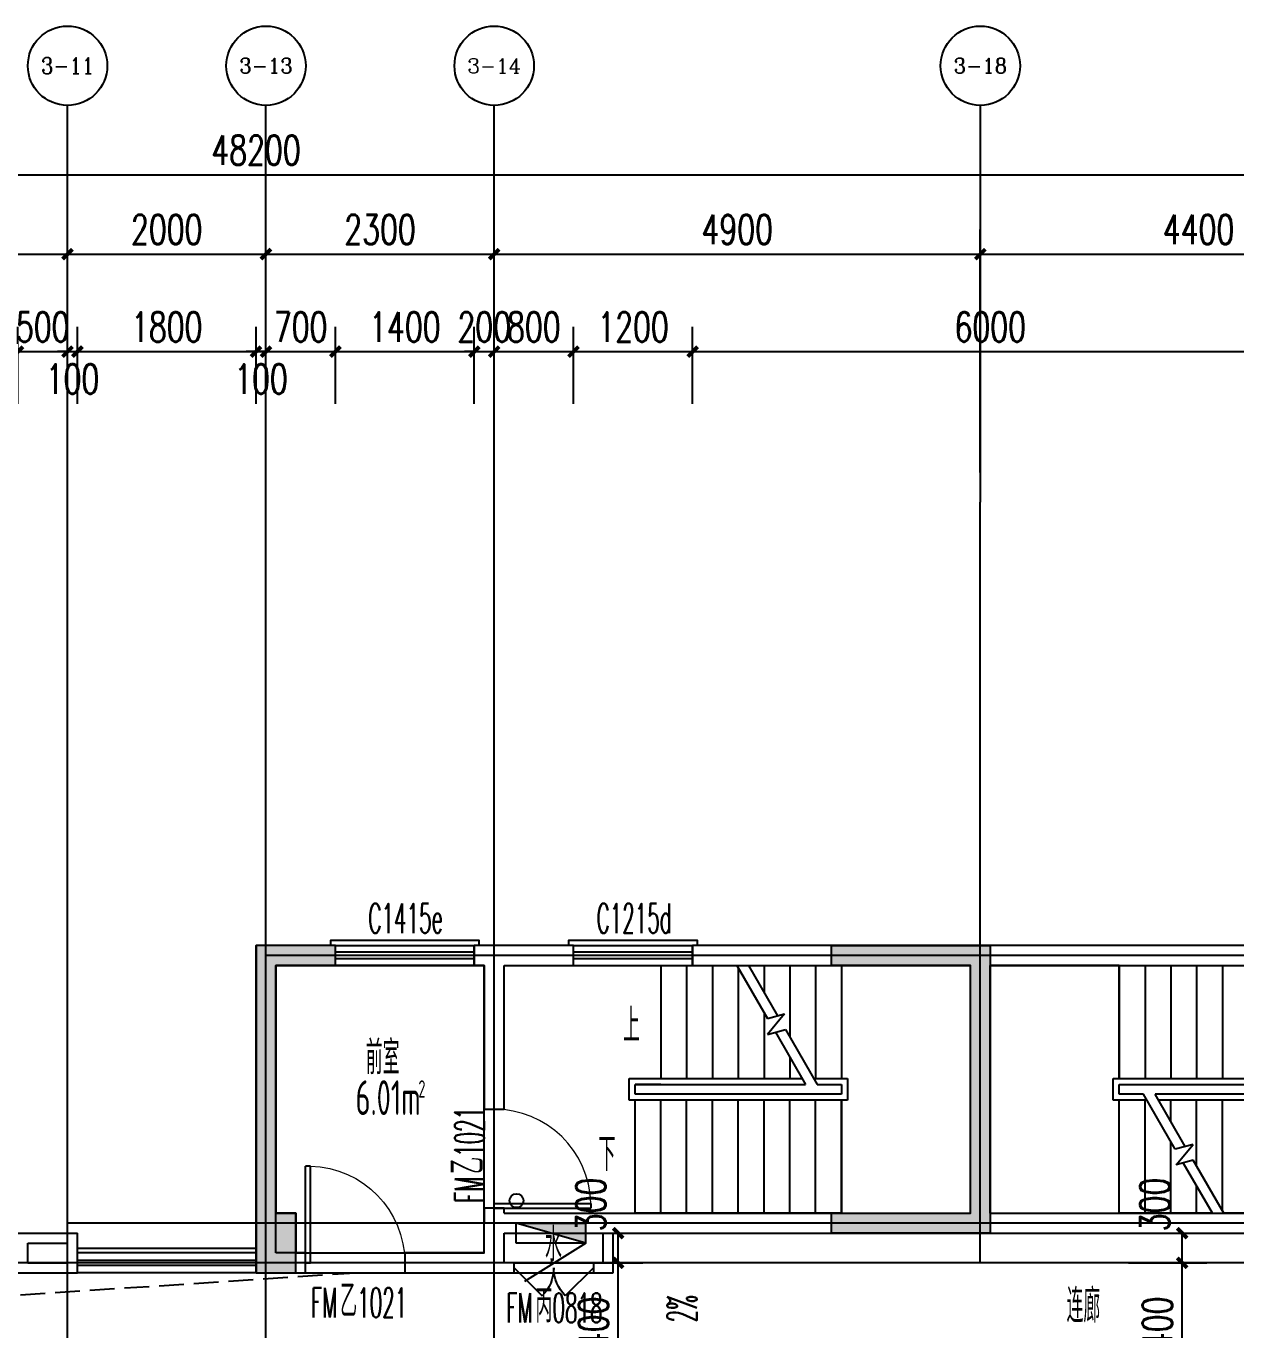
# Model space of a CAD drawing. Extents: x -59851 to 653804, y -249523 to 437614.
# Drawn here: x -22432 to -10238, y 22530 to 35677 of the extents above; entities that cross this region are included whole.
import ezdxf
from ezdxf.enums import TextEntityAlignment as Align

# ---------------------------------------------------------------- set-up
doc = ezdxf.new("R2010")
doc.units = 0
doc.header["$LTSCALE"] = 1000
doc.header["$MEASUREMENT"] = 0
doc.linetypes.add('DASH', pattern=[0.35, 0.25, -0.1])
for name, color, linetype in [('-消防立管', 1, 'Continuous'), ('A-疏散距离', 105, 'DASH'), ('A-第三道尺寸线', 105, 'Continuous'), ('A-线脚看线', 9, 'Continuous'), ('AE-FLOR', 151, 'Continuous'), ('AXIS', 3, 'Continuous'), ('AXIS_TEXT', 7, 'Continuous'), ('DIM_SYMB', 3, 'Continuous'), ('DOOR_FIRE', 4, 'Continuous'), ('DOOR_FIRE_TEXT', 7, 'Continuous'), ('DOTE', 16, 'Continuous'), ('PUB_HATCH', 8, 'Continuous'), ('PUB_TEXT', 7, 'Continuous'), ('STAIR', 5, 'Continuous'), ('WALL', 2, 'Continuous'), ('WINDOW', 4, 'Continuous'), ('WINDOW_TEXT', 7, 'Continuous'), ('剪力墙', 6, 'Continuous'), ('栏杆', 142, 'Continuous')]:
    doc.layers.add(name, color=color, linetype=linetype)
doc.layers.add('A-area(算全面积)', color=21, linetype='Continuous', plot=False)
doc.styles.add('_TCH_AXIS', font='COMPLEX', dxfattribs={"bigfont": 'GBCBIG'})
doc.styles.add('_TCH_DIM', font='SIMPLEX.shx', dxfattribs={"width": 0.7, "bigfont": 'GBCBIG.shx'})
doc.styles.add('_TCH_DIM_T3', font='SIMPLEX.shx', dxfattribs={"width": 0.705882, "bigfont": 'GBCBIG.shx'})
doc.styles.add('_TCH_WINDOW', font='SIMPLEX.shx', dxfattribs={"width": 0.7, "height": 3.5, "bigfont": 'GBCBIG.shx'})
doc.styles.add('COMPLEX', font='COMPLEX')
doc.styles.get("Standard").update_dxf_attribs({"font": 'gbenor.shx', "width": 0.7, "bigfont": 'gbcbig.shx'})
doc.dimstyles.new('_TCH_ARCH&&100', dxfattribs={"dimtxt": 297.5, "dimasz": 100, "dimexe": 250, "dimexo": 300, "dimgap": 100, "dimtad": 1, "dimdec": 0, "dimzin": 0, "dimdsep": 46, "dimtxsty": '_TCH_DIM_T3', "dimblk": 'ARCHTICK', "dimcen": 0.09, "dimclrt": 7, "dimazin": 2, "dimtfac": 1, "dimtdec": 0, "dimtix": 1, "dimtmove": 2, "dimatfit": 3, "dimfxl": 0, "dimtolj": 1, "dimtzin": 0, "dimarcsym": 0})

# ---------------------------------------------------------------- blocks, each defined once
blk = doc.blocks.new('jgjlq030328')
at = {"layer": 'PUB_HATCH'}
for points in [[(-266435, 22212), (-266035, 22212), (-266035, 22812), (-266235, 22812), (-266235, 25312), (-265635, 25312), (-265635, 25512), (-266435, 25512), (-266435, 22612)], [(-260635, 25512), (-259035, 25512), (-259035, 22612), (-260635, 22612), (-260635, 22812), (-259235, 22812), (-259235, 25312), (-260635, 25312)]]:
    blk.add_hatch(color=256, dxfattribs=at).paths.add_polyline_path(points)
at = {"layer": '剪力墙'}
for points in [[(-266435, 22212), (-266035, 22212), (-266035, 22812), (-266235, 22812), (-266235, 25312), (-265635, 25312), (-265635, 25512), (-266435, 25512), (-266435, 22612)], [(-260635, 25512), (-259035, 25512), (-259035, 22612), (-260635, 22612), (-260635, 22812), (-259235, 22812), (-259235, 25312), (-260635, 25312)]]:
    blk.add_lwpolyline(points, close=True, dxfattribs=at)
for points in [[(-259035, 25312), (-259035, 25312)], [(-259035, 22812), (-259035, 22812)]]:
    blk.add_lwpolyline(points, dxfattribs=at)
blk = doc.blocks.new('zhouxianssceng0329')
at = {"layer": 'DOTE'}
for p, q in [((-22014, 143398), (-22014, 156469)), ((-20014, 143398), (-20014, 156469)), ((-17714, 143398), (-17714, 156469)), ((-12814, 148798), (-12814, 156469)), ((5501, 151898), (-20014, 151898)), ((5501, 149198), (-22014, 149198)), ((5501, 148798), (-44989, 148798))]:
    blk.add_line(p, q, dxfattribs=at)
blk = doc.blocks.new('ssxianjiao0329')
at = {"layer": 'A-线脚看线'}
for points in [[(-17864, 151998), (-17864, 152048), (-19364, 152048), (-19364, 151998)], [(-15664, 151998), (-15664, 152048), (-16964, 152048), (-16964, 151998)], [(-21914, 148948), (-20114, 148948)]]:
    blk.add_lwpolyline(points, dxfattribs=at)
blk = doc.blocks.new('$TCHSYS$WIN2D')
for p, q in [((-0.5, 0.5), (0.5, 0.5)), ((-0.5, 0.5), (-0.5, -0.5)), ((0.5, 0.5), (0.5, -0.5)), ((0.5, 0.1667), (-0.5, 0.1667)), ((0.5, -0.1667), (-0.5, -0.1667)), ((-0.5, -0.5), (0.5, -0.5))]:
    blk.add_line(p, q)
blk = doc.blocks.new('$DorLib2D$00000001')
for p, q in [((0.45, 0.975), (0.5, 0.975)), ((0.45, 0), (0.45, 0.975)), ((0.5, 0), (0.5, 0.975)), ((0.5, 0), (0.45, 0))]:
    blk.add_line(p, q)
at = {"lineweight": 13}
blk.add_arc((0.475, 0), 0.975, 91.4693, 180, dxfattribs=at)
blk = doc.blocks.new('$DorLib2D$00000116')
at = {"color": 0}
for p, q in [((-0.5, 0), (-0.146, 0.354)), ((0.5, 0), (0.146, 0.354))]:
    blk.add_line(p, q, dxfattribs=at)
for centre, start, end in [((-0.5, 0), 0, 45), ((0.5, 0), 135, 180)]:
    blk.add_arc(centre, 0.5, start, end, dxfattribs=at)
blk = doc.blocks.new('hhhhxintongqutong0329')
at = {"layer": 'A-area(算全面积)'}
blk.add_lwpolyline([(-19914, 25083), (-19914, 22583), (-19714, 22583), (-19714, 22183), (-17814, 22183), (-17814, 25083)], close=True, dxfattribs=at)
at = {"layer": 'AE-FLOR'}
for points in [[(-20114, 22183), (-21914, 22183)], [(-20114, 21983), (-21914, 21983)]]:
    blk.add_lwpolyline(points, dxfattribs=at)
at = {"layer": 'DIM_SYMB'}
for points in [[(-16424, 23183, 0, 0, 0), (-13564, 23183, 0, 0, 0), (-13564, 24483, 0, 0, 0), (-14434, 24483, 80, 0, 0), (-14734, 24483, 0, 0, 0)], [(-16164, 24483, 0, 0, 0), (-15294, 24483, 80, 0, 0), (-14994, 24483, 0, 0, 0)], [(-9204, 24483, 0, 0, 0), (-12064, 24483, 0, 0, 0), (-12064, 23183, 0, 0, 0), (-11194, 23183, 80, 0, 0), (-10894, 23183, 0, 0, 0)], [(-9464, 23183, 0, 0, 0), (-10334, 23183, 80, 0, 0), (-10634, 23183, 0, 0, 0)]]:
    blk.add_lwpolyline(points, format="xyseb", dxfattribs=at)
at = {"layer": 'DOOR_FIRE'}
for p, q in [((-19614, 21983), (-18614, 21983)), ((-17514, 22083, 200), (-16714, 22083, 200)), ((-17514, 21983, 200), (-16714, 21983, 200))]:
    blk.add_line(p, q, dxfattribs=at)
at = {"layer": 'STAIR'}
for p, q in [((-16034, 25083), (-15268, 25083)), ((-16034, 25083), (-16034, 23943)), ((-15774, 25083), (-15774, 23943)), ((-15514, 25083), (-15514, 23943)), ((-15268, 25083), (-14959, 24547)), ((-15254, 25058), (-15254, 23943)), ((-15152, 25083), (-14214, 25083)), ((-15152, 25083), (-14859, 24574)), ((-14994, 25083), (-14994, 24808)), ((-14734, 25083), (-14734, 24357)), ((-14474, 25083), (-14474, 23943)), ((-14214, 25083), (-14214, 23943)), ((-12914, 25083), (-14214, 25083)), ((-14214, 25083), (-14214, 23943)), ((-12914, 22583), (-12914, 25083)), ((-11414, 25083), (-12714, 25083)), ((-12714, 25083), (-12714, 22583)), ((-11414, 25083), (-9334, 25083)), ((-11414, 25083), (-11414, 23943)), ((-11414, 23943), (-11414, 25083)), ((-11154, 25083), (-11154, 23943)), ((-10894, 25083), (-10894, 23943)), ((-10634, 25083), (-10634, 23943)), ((-10374, 25083), (-10374, 23943)), ((-14994, 24608), (-14994, 23943)), ((-14959, 24547), (-14786, 24593)), ((-14786, 24593), (-14959, 24387)), ((-14959, 24387), (-14779, 24435)), ((-14879, 24409), (-14575, 23883)), ((-14779, 24435), (-14460, 23883)), ((-14734, 24157), (-14734, 23943)), ((-16354, 23723), (-16354, 23943)), ((-16354, 23943), (-14610, 23943)), ((-14494, 23943), (-14154, 23943)), ((-14154, 23943), (-14154, 23723)), ((-11474, 23723), (-11474, 23943)), ((-11474, 23943), (-9274, 23943)), ((-16294, 23783), (-16294, 23883)), ((-16294, 23883), (-14575, 23883)), ((-16034, 23883), (-16294, 23883)), ((-16034, 23883), (-14575, 23883)), ((-14460, 23883), (-14214, 23883)), ((-14460, 23883), (-14214, 23883)), ((-14214, 23883), (-14214, 23783)), ((-14214, 23883), (-14214, 23783)), ((-11414, 23883), (-9334, 23883)), ((-11414, 23783), (-11414, 23883)), ((-11414, 23883), (-9334, 23883)), ((-11414, 23783), (-11414, 23883)), ((-14154, 23723), (-16354, 23723)), ((-14214, 23783), (-16294, 23783)), ((-14214, 23783), (-16294, 23783)), ((-16294, 22583), (-16294, 23723)), ((-16034, 22583), (-16034, 23723)), ((-15774, 22583), (-15774, 23723)), ((-15514, 22583), (-15514, 23723)), ((-15254, 22583), (-15254, 23723)), ((-14994, 22583), (-14994, 23723)), ((-14734, 22583), (-14734, 23723)), ((-14474, 22583), (-14474, 23723)), ((-14214, 22583), (-14214, 23723)), ((-14214, 23723), (-14214, 22583)), ((-11133, 23723), (-11474, 23723)), ((-11168, 23783), (-11414, 23783)), ((-11168, 23783), (-11414, 23783)), ((-11414, 22583), (-11414, 23723)), ((-11414, 22583), (-11414, 23723)), ((-10849, 23230), (-11168, 23783)), ((-11154, 22583), (-11154, 23723)), ((-9594, 23783), (-11052, 23783)), ((-10749, 23257), (-11052, 23783)), ((-9334, 23783), (-11052, 23783)), ((-9274, 23723), (-11018, 23723)), ((-10894, 23508), (-10894, 23723)), ((-10634, 23057), (-10634, 23723)), ((-10374, 22607), (-10374, 23723)), ((-10894, 22583), (-10894, 23308)), ((-10668, 23278), (-10849, 23230)), ((-10841, 23072), (-10668, 23278)), ((-10669, 23118), (-10841, 23072)), ((-10475, 22583), (-10769, 23091)), ((-10360, 22583), (-10669, 23118)), ((-10634, 22583), (-10634, 22857)), ((-14214, 22583), (-16294, 22583)), ((-14214, 22583), (-12914, 22583)), ((-12714, 22583), (-11414, 22583)), ((-10475, 22583), (-11414, 22583)), ((-9594, 22583), (-10360, 22583))]:
    blk.add_line(p, q, dxfattribs=at)
at = {"layer": 'WALL'}
for p, q in [((-19314, 25283), (-20114, 25283)), ((-20114, 21983), (-20114, 25283)), ((-19314, 25083), (-19314, 25283)), ((-17714, 25283), (-17914, 25283)), ((-17914, 25283), (-17914, 25083)), ((-16914, 25283), (-17714, 25283)), ((-16914, 25083), (-16914, 25283)), ((-12814, 25283), (-15714, 25283)), ((-15714, 25283), (-15714, 25083)), ((-9714, 25283), (-12814, 25283)), ((-19914, 25083), (-19314, 25083)), ((-19914, 22183), (-19914, 25083)), ((-17914, 25083), (-17814, 25083)), ((-17814, 25083), (-17814, 23633)), ((-17614, 25083), (-16914, 25083)), ((-17614, 23633), (-17614, 25083)), ((-15714, 25083), (-12914, 25083)), ((-12914, 22583), (-12914, 25083)), ((-12714, 22583), (-12714, 25083)), ((-12714, 25083), (-9714, 25083)), ((-17814, 23633), (-17614, 23633)), ((-17614, 22633), (-17814, 22633)), ((-17814, 22633), (-17814, 22483)), ((-17614, 22583), (-17614, 22633)), ((-17814, 22183), (-17814, 22483)), ((-17614, 22583), (-16614, 22583)), ((-16614, 22583), (-12914, 22583)), ((-12714, 22583), (-8014, 22583)), ((-22514, 22383), (-21914, 22383)), ((-21914, 21983), (-21914, 22383)), ((-17614, 22083), (-17614, 22383)), ((-17614, 22383), (-16614, 22383)), ((-16614, 22083), (-16614, 22383)), ((-16514, 21983), (-16514, 22383)), ((-16514, 22383), (-12814, 22383)), ((-12814, 22383), (-8014, 22383)), ((-22414, 22083), (-22414, 22283)), ((-22414, 22283), (-22014, 22283)), ((-22014, 22083), (-22014, 22283)), ((-19614, 22183), (-19914, 22183)), ((-19614, 21983), (-19614, 22183)), ((-17814, 22183), (-18614, 22183)), ((-18614, 22183), (-18614, 21983)), ((-22514, 21983), (-21914, 21983)), ((-22414, 22083), (-22014, 22083)), ((-20114, 21983), (-19614, 21983)), ((-18614, 21983), (-17714, 21983)), ((-17714, 21983), (-17514, 21983)), ((-17514, 22083), (-17614, 22083)), ((-17514, 21983), (-17514, 22083)), ((-16614, 22083), (-16714, 22083)), ((-16714, 22083), (-16714, 21983)), ((-16714, 21983), (-16514, 21983))]:
    blk.add_line(p, q, dxfattribs=at)
at = {"layer": '栏杆'}
for points in [[(-20114, 22108), (-21914, 22108)], [(-20114, 22058), (-21914, 22058)]]:
    blk.add_lwpolyline(points, dxfattribs=at)
at = {"layer": 'DOOR_FIRE'}
for name, p, xscale, yscale, zscale, rotation in [('$DorLib2D$00000001', (-17714, 23133), 1000, 1000, 200, 270), ('$DorLib2D$00000116', (-17114, 22033), -800, 800, 100, 180)]:
    blk.add_blockref(name, p, dxfattribs=dict(at, xscale=xscale, yscale=yscale, zscale=zscale, rotation=rotation))
at = {"layer": 'DOOR_FIRE', "xscale": -1000, "yscale": 1000, "zscale": 200}
blk.add_blockref('$DorLib2D$00000001', (-19114, 22083), dxfattribs=at)
at = {"layer": 'WINDOW'}
ref = blk.add_blockref('$TCHSYS$WIN2D', (-18614, 25183), dxfattribs=dict(at, xscale=-1400, yscale=200, zscale=1400, rotation=180))
ref.add_attrib('A', 'C1415e', (-18981, 25409), dxfattribs={"layer": 'WINDOW_TEXT', "height": 297.5, "style": '_TCH_WINDOW', "width": 0.494118})
ref = blk.add_blockref('$TCHSYS$WIN2D', (-16314, 25183), dxfattribs=dict(at, xscale=-1200, yscale=200, zscale=1200, rotation=180))
ref.add_attrib('A', 'C1215d', (-16681, 25409), dxfattribs={"layer": 'WINDOW_TEXT', "height": 297.5, "style": '_TCH_WINDOW', "width": 0.494118})
at = {"layer": 'DOOR_FIRE_TEXT', "style": '_TCH_WINDOW'}
for s, height, width, p in [('1021', 297.5, 0.494118, (-17814, 23152)), ('乙', 338, 0.7, (-17814, 22980)), ('FM', 297.5, 0.494118, (-17814, 22686))]:
    blk.add_text(s, height=height, rotation=90, dxfattribs=dict(at, width=width)).set_placement(p)
for s, height, width, p in [('FM', 297.5, 0.494118, (-19560, 21533)), ('乙', 338, 0.7, (-19266, 21533)), ('1021', 297.5, 0.494118, (-19094, 21533)), ('丙', 338, 0.7, (-17298, 21481)), ('FM', 297.5, 0.494118, (-17592, 21481)), ('0818', 297.5, 0.494118, (-17126, 21481))]:
    blk.add_text(s, height=height, dxfattribs=dict(at, width=width)).set_placement(p)
at = {"layer": 'PUB_TEXT', "style": '_TCH_DIM', "width": 0.7}
for s, p in [('上', (-16415, 24308)), ('下', (-16662, 23008))]:
    blk.add_text(s, height=338, dxfattribs=at).set_placement(p)
at = {"layer": 'PUB_TEXT', "width": 0.7}
for s, height, p in [('前室', 337.6, (-19008, 23984)), ('6.01m', 350, (-19111, 23574)), ('2', 175, (-18478, 23749)), ('水', 338, (-17202, 22096)), ('连廊', 337.6, (-11945, 21481))]:
    blk.add_text(s, height=height, dxfattribs=at).set_placement(p)
blk = doc.blocks.new('XHS1')
at = {"layer": '-消防立管'}
blk.add_hatch(color=253, dxfattribs=at).paths.add_polyline_path([(918395, -437307), (918595, -438007), (918595, -437307)])
for p, q in [((918395, -437307), (918595, -438007)), ((918395, -437307), (918395, -438007)), ((918395, -437307), (918595, -437307)), ((918595, -438007), (918595, -437307)), ((918395, -438007), (918595, -438007))]:
    blk.add_line(p, q, dxfattribs=at)
at = {"ltscale": 0.5}
blk.add_line((918395, -437307), (918009, -437922), dxfattribs=at)
blk = doc.blocks.new('2cengxiaohoushuan0429')
at = {"layer": '-消防立管'}
blk.add_circle((88752, 135494), 70, dxfattribs=at)
at = {"layer": '-消防立管', "xscale": -1, "rotation": 270}
blk.add_blockref('XHS1', (526757, -783329), dxfattribs=at)
blk = doc.blocks.new('_ArchTick')
at = {"color": 0, "linetype": 'ByBlock', "const_width": 0.4}
blk.add_lwpolyline([(-0.5, -0.5), (0.5, 0.5)], dxfattribs=at)
blk = doc.blocks.new('*D1994')
at = {"layer": 'A-第三道尺寸线', "color": 0, "lineweight": -2, "transparency": 16777216}
for p, q in [((-17314, 23506), (-16214, 23506)), ((-16464, 23206), (-16464, 23506)), ((-17314, 23206), (-16214, 23206))]:
    blk.add_line(p, q, dxfattribs=at)
at = {"layer": 'Defpoints', "color": 0, "transparency": 16777216}
for p in [(-17614, 23506), (-16464, 23506), (-17614, 23206)]:
    blk.add_point(p, dxfattribs=at)
at = {"layer": 'A-第三道尺寸线', "color": 0, "lineweight": -2, "transparency": 16777216, "xscale": 100, "yscale": 100, "zscale": 100}
for p, rotation in [((-16464, 23506), 90), ((-16464, 23206), 270)]:
    blk.add_blockref('_ArchTick', p, dxfattribs=dict(at, rotation=rotation))
at = {"layer": 'A-第三道尺寸线', "color": 7, "transparency": 16777216, "insert": (-16739, 23795), "char_height": 297.5, "attachment_point": 5, "rotation": 90, "style": '_TCH_DIM_T3'}
blk.add_mtext('\\A1;300', dxfattribs=at)
blk = doc.blocks.new('*D1995')
at = {"layer": 'A-第三道尺寸线', "color": 0, "lineweight": -2, "transparency": 16777216}
for p, q in [((-17314, 23206), (-16214, 23206)), ((-16464, 21806), (-16464, 23206)), ((-17314, 21806), (-16214, 21806))]:
    blk.add_line(p, q, dxfattribs=at)
at = {"layer": 'Defpoints', "color": 0, "transparency": 16777216}
for p in [(-17614, 23206), (-16464, 23206), (-17614, 21806)]:
    blk.add_point(p, dxfattribs=at)
at = {"layer": 'A-第三道尺寸线', "color": 0, "lineweight": -2, "transparency": 16777216, "xscale": 100, "yscale": 100, "zscale": 100}
for p, rotation in [((-16464, 23206), 90), ((-16464, 21806), 270)]:
    blk.add_blockref('_ArchTick', p, dxfattribs=dict(at, rotation=rotation))
at = {"layer": 'A-第三道尺寸线', "color": 7, "transparency": 16777216, "insert": (-16713, 22506), "char_height": 297.5, "attachment_point": 5, "rotation": 90, "style": '_TCH_DIM_T3'}
blk.add_mtext('\\A1;1400', dxfattribs=at)
blk = doc.blocks.new('*D1998')
at = {"layer": 'A-第三道尺寸线', "color": 0, "lineweight": -2, "transparency": 16777216}
for p, q in [((-11322, 23506), (-10530, 23506)), ((-10780, 23206), (-10780, 23506)), ((-11322, 23206), (-10530, 23206))]:
    blk.add_line(p, q, dxfattribs=at)
at = {"layer": 'Defpoints', "color": 0, "transparency": 16777216}
for p in [(-11622, 23506), (-10780, 23506), (-11622, 23206)]:
    blk.add_point(p, dxfattribs=at)
at = {"layer": 'A-第三道尺寸线', "color": 0, "lineweight": -2, "transparency": 16777216, "xscale": 100, "yscale": 100, "zscale": 100}
for p, rotation in [((-10780, 23506), 90), ((-10780, 23206), 270)]:
    blk.add_blockref('_ArchTick', p, dxfattribs=dict(at, rotation=rotation))
at = {"layer": 'A-第三道尺寸线', "color": 7, "transparency": 16777216, "insert": (-11055, 23795), "char_height": 297.5, "attachment_point": 5, "rotation": 90, "style": '_TCH_DIM_T3'}
blk.add_mtext('\\A1;300', dxfattribs=at)
blk = doc.blocks.new('*D1999')
at = {"layer": 'A-第三道尺寸线', "color": 0, "lineweight": -2, "transparency": 16777216}
for p, q in [((-11322, 23206), (-10530, 23206)), ((-10780, 21806), (-10780, 23206)), ((-11322, 21806), (-10530, 21806))]:
    blk.add_line(p, q, dxfattribs=at)
at = {"layer": 'Defpoints', "color": 0, "transparency": 16777216}
for p in [(-11622, 23206), (-10780, 23206), (-11622, 21806)]:
    blk.add_point(p, dxfattribs=at)
at = {"layer": 'A-第三道尺寸线', "color": 0, "lineweight": -2, "transparency": 16777216, "xscale": 100, "yscale": 100, "zscale": 100}
for p, rotation in [((-10780, 23206), 90), ((-10780, 21806), 270)]:
    blk.add_blockref('_ArchTick', p, dxfattribs=dict(at, rotation=rotation))
at = {"layer": 'A-第三道尺寸线', "color": 7, "transparency": 16777216, "insert": (-11029, 22506), "char_height": 297.5, "attachment_point": 5, "rotation": 90, "style": '_TCH_DIM_T3'}
blk.add_mtext('\\A1;1400', dxfattribs=at)
blk = doc.blocks.new('*D2468')
at = {"layer": 'A-第三道尺寸线', "color": 0, "lineweight": -2, "transparency": 16777216}
for p, q in [((-22514, 31867), (-22514, 32644)), ((-22014, 31867), (-22014, 32644)), ((-22514, 32394), (-22614, 32394)), ((-22514, 32394), (-22014, 32394)), ((-22014, 32394), (-21914, 32394))]:
    blk.add_line(p, q, dxfattribs=at)
at = {"layer": 'Defpoints', "color": 0, "transparency": 16777216}
for p in [(-22014, 32394), (-22514, 31567), (-22014, 31567)]:
    blk.add_point(p, dxfattribs=at)
at = {"layer": 'A-第三道尺寸线', "color": 0, "lineweight": -2, "transparency": 16777216, "xscale": 100, "yscale": 100, "zscale": 100}
blk.add_blockref('_ArchTick', (-22514, 32394), dxfattribs=at)
at = {"layer": 'A-第三道尺寸线', "color": 0, "lineweight": -2, "transparency": 16777216, "xscale": 100, "yscale": 100, "zscale": 100, "rotation": 180}
blk.add_blockref('_ArchTick', (-22014, 32394), dxfattribs=at)
at = {"layer": 'A-第三道尺寸线', "color": 7, "transparency": 16777216, "insert": (-22264, 32643), "char_height": 297.5, "attachment_point": 5, "style": '_TCH_DIM_T3'}
blk.add_mtext('\\A1;500', dxfattribs=at)
blk = doc.blocks.new('*D2469')
at = {"layer": 'A-第三道尺寸线', "color": 0, "lineweight": -2, "transparency": 16777216}
for p, q in [((-22014, 31867), (-22014, 32644)), ((-21914, 31867), (-21914, 32644)), ((-22014, 32394), (-22114, 32394)), ((-22014, 32394), (-21914, 32394)), ((-21914, 32394), (-21814, 32394))]:
    blk.add_line(p, q, dxfattribs=at)
at = {"layer": 'Defpoints', "color": 0, "transparency": 16777216}
for p in [(-21914, 32394), (-22014, 31567), (-21914, 31567)]:
    blk.add_point(p, dxfattribs=at)
at = {"layer": 'A-第三道尺寸线', "color": 0, "lineweight": -2, "transparency": 16777216, "xscale": 100, "yscale": 100, "zscale": 100}
blk.add_blockref('_ArchTick', (-22014, 32394), dxfattribs=at)
at = {"layer": 'A-第三道尺寸线', "color": 0, "lineweight": -2, "transparency": 16777216, "xscale": 100, "yscale": 100, "zscale": 100, "rotation": 180}
blk.add_blockref('_ArchTick', (-21914, 32394), dxfattribs=at)
at = {"layer": 'A-第三道尺寸线', "color": 7, "transparency": 16777216, "insert": (-21964, 32119), "char_height": 297.5, "attachment_point": 5, "style": '_TCH_DIM_T3'}
blk.add_mtext('\\A1;100', dxfattribs=at)
blk = doc.blocks.new('*D2470')
at = {"layer": 'A-第三道尺寸线', "color": 0, "lineweight": -2, "transparency": 16777216}
for p, q in [((-21914, 31867), (-21914, 32644)), ((-20114, 31867), (-20114, 32644)), ((-21914, 32394), (-20114, 32394))]:
    blk.add_line(p, q, dxfattribs=at)
at = {"layer": 'Defpoints', "color": 0, "transparency": 16777216}
for p in [(-20114, 32394), (-21914, 31567), (-20114, 31567)]:
    blk.add_point(p, dxfattribs=at)
at = {"layer": 'A-第三道尺寸线', "color": 0, "lineweight": -2, "transparency": 16777216, "xscale": 100, "yscale": 100, "zscale": 100, "rotation": 180}
blk.add_blockref('_ArchTick', (-21914, 32394), dxfattribs=at)
at = {"layer": 'A-第三道尺寸线', "color": 0, "lineweight": -2, "transparency": 16777216, "xscale": 100, "yscale": 100, "zscale": 100}
blk.add_blockref('_ArchTick', (-20114, 32394), dxfattribs=at)
at = {"layer": 'A-第三道尺寸线', "color": 7, "transparency": 16777216, "insert": (-21014, 32643), "char_height": 297.5, "attachment_point": 5, "style": '_TCH_DIM_T3'}
blk.add_mtext('\\A1;1800', dxfattribs=at)
blk = doc.blocks.new('*D2471')
at = {"layer": 'A-第三道尺寸线', "color": 0, "lineweight": -2, "transparency": 16777216}
for p, q in [((-20114, 31867), (-20114, 32644)), ((-20014, 31867), (-20014, 32644)), ((-20114, 32394), (-20214, 32394)), ((-20114, 32394), (-20014, 32394)), ((-20014, 32394), (-19914, 32394))]:
    blk.add_line(p, q, dxfattribs=at)
at = {"layer": 'Defpoints', "color": 0, "transparency": 16777216}
for p in [(-20014, 32394), (-20114, 31567), (-20014, 31567)]:
    blk.add_point(p, dxfattribs=at)
at = {"layer": 'A-第三道尺寸线', "color": 0, "lineweight": -2, "transparency": 16777216, "xscale": 100, "yscale": 100, "zscale": 100}
blk.add_blockref('_ArchTick', (-20114, 32394), dxfattribs=at)
at = {"layer": 'A-第三道尺寸线', "color": 0, "lineweight": -2, "transparency": 16777216, "xscale": 100, "yscale": 100, "zscale": 100, "rotation": 180}
blk.add_blockref('_ArchTick', (-20014, 32394), dxfattribs=at)
at = {"layer": 'A-第三道尺寸线', "color": 7, "transparency": 16777216, "insert": (-20064, 32119), "char_height": 297.5, "attachment_point": 5, "style": '_TCH_DIM_T3'}
blk.add_mtext('\\A1;100', dxfattribs=at)
blk = doc.blocks.new('*D2472')
at = {"layer": 'A-第三道尺寸线', "color": 0, "lineweight": -2, "transparency": 16777216}
for p, q in [((-20014, 31867), (-20014, 32644)), ((-19314, 31867), (-19314, 32644)), ((-20014, 32394), (-20114, 32394)), ((-20014, 32394), (-19314, 32394)), ((-19314, 32394), (-19214, 32394))]:
    blk.add_line(p, q, dxfattribs=at)
at = {"layer": 'Defpoints', "color": 0, "transparency": 16777216}
for p in [(-19314, 32394), (-20014, 31567), (-19314, 31567)]:
    blk.add_point(p, dxfattribs=at)
at = {"layer": 'A-第三道尺寸线', "color": 0, "lineweight": -2, "transparency": 16777216, "xscale": 100, "yscale": 100, "zscale": 100}
blk.add_blockref('_ArchTick', (-20014, 32394), dxfattribs=at)
at = {"layer": 'A-第三道尺寸线', "color": 0, "lineweight": -2, "transparency": 16777216, "xscale": 100, "yscale": 100, "zscale": 100, "rotation": 180}
blk.add_blockref('_ArchTick', (-19314, 32394), dxfattribs=at)
at = {"layer": 'A-第三道尺寸线', "color": 7, "transparency": 16777216, "insert": (-19664, 32643), "char_height": 297.5, "attachment_point": 5, "style": '_TCH_DIM_T3'}
blk.add_mtext('\\A1;700', dxfattribs=at)
blk = doc.blocks.new('*D2473')
at = {"layer": 'A-第三道尺寸线', "color": 0, "lineweight": -2, "transparency": 16777216}
for p, q in [((-19314, 31867), (-19314, 32644)), ((-17914, 31867), (-17914, 32644)), ((-19314, 32394), (-17914, 32394))]:
    blk.add_line(p, q, dxfattribs=at)
at = {"layer": 'Defpoints', "color": 0, "transparency": 16777216}
for p in [(-17914, 32394), (-19314, 31567), (-17914, 31567)]:
    blk.add_point(p, dxfattribs=at)
at = {"layer": 'A-第三道尺寸线', "color": 0, "lineweight": -2, "transparency": 16777216, "xscale": 100, "yscale": 100, "zscale": 100, "rotation": 180}
blk.add_blockref('_ArchTick', (-19314, 32394), dxfattribs=at)
at = {"layer": 'A-第三道尺寸线', "color": 0, "lineweight": -2, "transparency": 16777216, "xscale": 100, "yscale": 100, "zscale": 100}
blk.add_blockref('_ArchTick', (-17914, 32394), dxfattribs=at)
at = {"layer": 'A-第三道尺寸线', "color": 7, "transparency": 16777216, "insert": (-18614, 32643), "char_height": 297.5, "attachment_point": 5, "style": '_TCH_DIM_T3'}
blk.add_mtext('\\A1;1400', dxfattribs=at)
blk = doc.blocks.new('*D2474')
at = {"layer": 'A-第三道尺寸线', "color": 0, "lineweight": -2, "transparency": 16777216}
for p, q in [((-17914, 31867), (-17914, 32644)), ((-17714, 31867), (-17714, 32644)), ((-17914, 32394), (-18014, 32394)), ((-17914, 32394), (-17714, 32394)), ((-17714, 32394), (-17614, 32394))]:
    blk.add_line(p, q, dxfattribs=at)
at = {"layer": 'Defpoints', "color": 0, "transparency": 16777216}
for p in [(-17714, 32394), (-17914, 31567), (-17714, 31567)]:
    blk.add_point(p, dxfattribs=at)
at = {"layer": 'A-第三道尺寸线', "color": 0, "lineweight": -2, "transparency": 16777216, "xscale": 100, "yscale": 100, "zscale": 100}
blk.add_blockref('_ArchTick', (-17914, 32394), dxfattribs=at)
at = {"layer": 'A-第三道尺寸线', "color": 0, "lineweight": -2, "transparency": 16777216, "xscale": 100, "yscale": 100, "zscale": 100, "rotation": 180}
blk.add_blockref('_ArchTick', (-17714, 32394), dxfattribs=at)
at = {"layer": 'A-第三道尺寸线', "color": 7, "transparency": 16777216, "insert": (-17814, 32643), "char_height": 297.5, "attachment_point": 5, "style": '_TCH_DIM_T3'}
blk.add_mtext('\\A1;200', dxfattribs=at)
blk = doc.blocks.new('*D2475')
at = {"layer": 'A-第三道尺寸线', "color": 0, "lineweight": -2, "transparency": 16777216}
for p, q in [((-17714, 31867), (-17714, 32644)), ((-16914, 31867), (-16914, 32644)), ((-17714, 32394), (-16914, 32394))]:
    blk.add_line(p, q, dxfattribs=at)
at = {"layer": 'Defpoints', "color": 0, "transparency": 16777216}
for p in [(-16914, 32394), (-17714, 31567), (-16914, 31567)]:
    blk.add_point(p, dxfattribs=at)
at = {"layer": 'A-第三道尺寸线', "color": 0, "lineweight": -2, "transparency": 16777216, "xscale": 100, "yscale": 100, "zscale": 100, "rotation": 180}
blk.add_blockref('_ArchTick', (-17714, 32394), dxfattribs=at)
at = {"layer": 'A-第三道尺寸线', "color": 0, "lineweight": -2, "transparency": 16777216, "xscale": 100, "yscale": 100, "zscale": 100}
blk.add_blockref('_ArchTick', (-16914, 32394), dxfattribs=at)
at = {"layer": 'A-第三道尺寸线', "color": 7, "transparency": 16777216, "insert": (-17314, 32643), "char_height": 297.5, "attachment_point": 5, "style": '_TCH_DIM_T3'}
blk.add_mtext('\\A1;800', dxfattribs=at)
blk = doc.blocks.new('*D2476')
at = {"layer": 'A-第三道尺寸线', "color": 0, "lineweight": -2, "transparency": 16777216}
for p, q in [((-16914, 31867), (-16914, 32644)), ((-15714, 31867), (-15714, 32644)), ((-16914, 32394), (-15714, 32394))]:
    blk.add_line(p, q, dxfattribs=at)
at = {"layer": 'Defpoints', "color": 0, "transparency": 16777216}
for p in [(-15714, 32394), (-16914, 31567), (-15714, 31567)]:
    blk.add_point(p, dxfattribs=at)
at = {"layer": 'A-第三道尺寸线', "color": 0, "lineweight": -2, "transparency": 16777216, "xscale": 100, "yscale": 100, "zscale": 100, "rotation": 180}
blk.add_blockref('_ArchTick', (-16914, 32394), dxfattribs=at)
at = {"layer": 'A-第三道尺寸线', "color": 0, "lineweight": -2, "transparency": 16777216, "xscale": 100, "yscale": 100, "zscale": 100}
blk.add_blockref('_ArchTick', (-15714, 32394), dxfattribs=at)
at = {"layer": 'A-第三道尺寸线', "color": 7, "transparency": 16777216, "insert": (-16314, 32643), "char_height": 297.5, "attachment_point": 5, "style": '_TCH_DIM_T3'}
blk.add_mtext('\\A1;1200', dxfattribs=at)
blk = doc.blocks.new('*D2477')
at = {"layer": 'A-第三道尺寸线', "color": 0, "lineweight": -2, "transparency": 16777216}
for p, q in [((-15714, 31867), (-15714, 32644)), ((-9714, 31867), (-9714, 32644)), ((-15714, 32394), (-9714, 32394))]:
    blk.add_line(p, q, dxfattribs=at)
at = {"layer": 'Defpoints', "color": 0, "transparency": 16777216}
for p in [(-9714, 32394), (-15714, 31567), (-9714, 31567)]:
    blk.add_point(p, dxfattribs=at)
at = {"layer": 'A-第三道尺寸线', "color": 0, "lineweight": -2, "transparency": 16777216, "xscale": 100, "yscale": 100, "zscale": 100, "rotation": 180}
blk.add_blockref('_ArchTick', (-15714, 32394), dxfattribs=at)
at = {"layer": 'A-第三道尺寸线', "color": 0, "lineweight": -2, "transparency": 16777216, "xscale": 100, "yscale": 100, "zscale": 100}
blk.add_blockref('_ArchTick', (-9714, 32394), dxfattribs=at)
at = {"layer": 'A-第三道尺寸线', "color": 7, "transparency": 16777216, "insert": (-12714, 32643), "char_height": 297.5, "attachment_point": 5, "style": '_TCH_DIM_T3'}
blk.add_mtext('\\A1;6000', dxfattribs=at)
blk = doc.blocks.new('*D3365')
at = {"layer": 'AXIS', "color": 0, "lineweight": -2, "transparency": 16777216}
for p, q in [((-23714, 31177), (-23714, 33627)), ((-22014, 31177), (-22014, 33627)), ((-23714, 33377), (-22014, 33377))]:
    blk.add_line(p, q, dxfattribs=at)
at = {"layer": 'Defpoints', "color": 0, "transparency": 16777216}
for p in [(-22014, 33377), (-23714, 30877), (-22014, 30877)]:
    blk.add_point(p, dxfattribs=at)
at = {"layer": 'AXIS', "color": 0, "lineweight": -2, "transparency": 16777216, "xscale": 100, "yscale": 100, "zscale": 100, "rotation": 180}
blk.add_blockref('_ArchTick', (-23714, 33377), dxfattribs=at)
at = {"layer": 'AXIS', "color": 0, "lineweight": -2, "transparency": 16777216, "xscale": 100, "yscale": 100, "zscale": 100}
blk.add_blockref('_ArchTick', (-22014, 33377), dxfattribs=at)
at = {"layer": 'AXIS', "color": 7, "transparency": 16777216, "insert": (-22864, 33626), "char_height": 297.5, "attachment_point": 5, "style": '_TCH_DIM_T3'}
blk.add_mtext('\\A1;1700', dxfattribs=at)
blk = doc.blocks.new('*D3366')
at = {"layer": 'AXIS', "color": 0, "lineweight": -2, "transparency": 16777216}
for p, q in [((-22014, 31177), (-22014, 33627)), ((-20014, 31177), (-20014, 33627)), ((-22014, 33377), (-20014, 33377))]:
    blk.add_line(p, q, dxfattribs=at)
at = {"layer": 'Defpoints', "color": 0, "transparency": 16777216}
for p in [(-20014, 33377), (-22014, 30877), (-20014, 30877)]:
    blk.add_point(p, dxfattribs=at)
at = {"layer": 'AXIS', "color": 0, "lineweight": -2, "transparency": 16777216, "xscale": 100, "yscale": 100, "zscale": 100, "rotation": 180}
blk.add_blockref('_ArchTick', (-22014, 33377), dxfattribs=at)
at = {"layer": 'AXIS', "color": 0, "lineweight": -2, "transparency": 16777216, "xscale": 100, "yscale": 100, "zscale": 100}
blk.add_blockref('_ArchTick', (-20014, 33377), dxfattribs=at)
at = {"layer": 'AXIS', "color": 7, "transparency": 16777216, "insert": (-21014, 33626), "char_height": 297.5, "attachment_point": 5, "style": '_TCH_DIM_T3'}
blk.add_mtext('\\A1;2000', dxfattribs=at)
blk = doc.blocks.new('*D3367')
at = {"layer": 'AXIS', "color": 0, "lineweight": -2, "transparency": 16777216}
for p, q in [((-20014, 31177), (-20014, 33627)), ((-17714, 31177), (-17714, 33627)), ((-20014, 33377), (-17714, 33377))]:
    blk.add_line(p, q, dxfattribs=at)
at = {"layer": 'Defpoints', "color": 0, "transparency": 16777216}
for p in [(-17714, 33377), (-20014, 30877), (-17714, 30877)]:
    blk.add_point(p, dxfattribs=at)
at = {"layer": 'AXIS', "color": 0, "lineweight": -2, "transparency": 16777216, "xscale": 100, "yscale": 100, "zscale": 100, "rotation": 180}
blk.add_blockref('_ArchTick', (-20014, 33377), dxfattribs=at)
at = {"layer": 'AXIS', "color": 0, "lineweight": -2, "transparency": 16777216, "xscale": 100, "yscale": 100, "zscale": 100}
blk.add_blockref('_ArchTick', (-17714, 33377), dxfattribs=at)
at = {"layer": 'AXIS', "color": 7, "transparency": 16777216, "insert": (-18864, 33626), "char_height": 297.5, "attachment_point": 5, "style": '_TCH_DIM_T3'}
blk.add_mtext('\\A1;2300', dxfattribs=at)
blk = doc.blocks.new('*D3368')
at = {"layer": 'AXIS', "color": 0, "lineweight": -2, "transparency": 16777216}
for p, q in [((-17714, 31177), (-17714, 33627)), ((-12814, 31177), (-12814, 33627)), ((-17714, 33377), (-12814, 33377))]:
    blk.add_line(p, q, dxfattribs=at)
at = {"layer": 'Defpoints', "color": 0, "transparency": 16777216}
for p in [(-12814, 33377), (-17714, 30877), (-12814, 30877)]:
    blk.add_point(p, dxfattribs=at)
at = {"layer": 'AXIS', "color": 0, "lineweight": -2, "transparency": 16777216, "xscale": 100, "yscale": 100, "zscale": 100, "rotation": 180}
blk.add_blockref('_ArchTick', (-17714, 33377), dxfattribs=at)
at = {"layer": 'AXIS', "color": 0, "lineweight": -2, "transparency": 16777216, "xscale": 100, "yscale": 100, "zscale": 100}
blk.add_blockref('_ArchTick', (-12814, 33377), dxfattribs=at)
at = {"layer": 'AXIS', "color": 7, "transparency": 16777216, "insert": (-15264, 33626), "char_height": 297.5, "attachment_point": 5, "style": '_TCH_DIM_T3'}
blk.add_mtext('\\A1;4900', dxfattribs=at)
blk = doc.blocks.new('*D3369')
at = {"layer": 'AXIS', "color": 0, "lineweight": -2, "transparency": 16777216}
for p, q in [((-12814, 31177), (-12814, 33627)), ((-8414, 31177), (-8414, 33627)), ((-12814, 33377), (-8414, 33377))]:
    blk.add_line(p, q, dxfattribs=at)
at = {"layer": 'Defpoints', "color": 0, "transparency": 16777216}
for p in [(-8414, 33377), (-12814, 30877), (-8414, 30877)]:
    blk.add_point(p, dxfattribs=at)
at = {"layer": 'AXIS', "color": 0, "lineweight": -2, "transparency": 16777216, "xscale": 100, "yscale": 100, "zscale": 100, "rotation": 180}
blk.add_blockref('_ArchTick', (-12814, 33377), dxfattribs=at)
at = {"layer": 'AXIS', "color": 0, "lineweight": -2, "transparency": 16777216, "xscale": 100, "yscale": 100, "zscale": 100}
blk.add_blockref('_ArchTick', (-8414, 33377), dxfattribs=at)
at = {"layer": 'AXIS', "color": 7, "transparency": 16777216, "insert": (-10614, 33626), "char_height": 297.5, "attachment_point": 5, "style": '_TCH_DIM_T3'}
blk.add_mtext('\\A1;4400', dxfattribs=at)
blk = doc.blocks.new('*D3375')
at = {"layer": 'AXIS', "color": 0, "lineweight": -2, "transparency": 16777216}
for p, q in [((-44214, 32944), (-44214, 34427)), ((3986, 32944), (3986, 34427)), ((-44214, 34177), (3986, 34177))]:
    blk.add_line(p, q, dxfattribs=at)
at = {"layer": 'Defpoints', "color": 0, "transparency": 16777216}
for p in [(3986, 34177), (-44214, 32644), (3986, 32644)]:
    blk.add_point(p, dxfattribs=at)
at = {"layer": 'AXIS', "color": 0, "lineweight": -2, "transparency": 16777216, "xscale": 100, "yscale": 100, "zscale": 100, "rotation": 180}
blk.add_blockref('_ArchTick', (-44214, 34177), dxfattribs=at)
at = {"layer": 'AXIS', "color": 0, "lineweight": -2, "transparency": 16777216, "xscale": 100, "yscale": 100, "zscale": 100}
blk.add_blockref('_ArchTick', (3986, 34177), dxfattribs=at)
at = {"layer": 'AXIS', "color": 7, "transparency": 16777216, "insert": (-20114, 34426), "char_height": 297.5, "attachment_point": 5, "style": '_TCH_DIM_T3'}
blk.add_mtext('\\A1;48200', dxfattribs=at)
blk = doc.blocks.new('_AXISO')
blk.add_circle((0, 0), 0.5)
at = {"layer": 'AXIS_TEXT', "style": 'COMPLEX', "width": 1.041667}
blk.add_attdef('A', text='', height=0.56, dxfattribs=at).set_placement((-0.25, -0.28), (0.25, -0.28), align=Align.FIT)

msp = doc.modelspace()

# ---------------------------------------------------------------- linework, layer by layer
at = {"layer": 'A-疏散距离'}
msp.add_lwpolyline([(-38913.7, 16505.7), (-37505.1, 21897), (-19113.7, 23105.7)], dxfattribs=at)
at = {"layer": 'AXIS'}
for p, q in [((-22013.7, 30876.9), (-22013.7, 34876.9)), ((-20013.7, 30876.9), (-20013.7, 34876.9)), ((-17713.7, 30876.9), (-17713.7, 34876.9)), ((-12813.7, 30876.9), (-12813.7, 34876.9))]:
    msp.add_line(p, q, dxfattribs=at)
at = {"layer": 'DIM_SYMB'}
msp.add_lwpolyline([(-15567.1, 23028.1, 0, 0, 0), (-15567.1, 22533.2, 80, 0, 0), (-15567.1, 22233.2, 0, 0, 0)], format="xyseb", dxfattribs=at)

# ---------------------------------------------------------------- block references
for name, p in [('zhouxianssceng0329', (0, -125592.5)), ('ssxianjiao0329', (0, -125592.5)), ('hhhhxintongqutong0329', (0, 1123.1)), ('2cengxiaohoushuan0429', (-106241.6, -111660.5))]:
    msp.add_blockref(name, p)
at = {"layer": 'AXIS'}
ref = msp.add_blockref('_AXISO', (-22013.7, 35276.9), dxfattribs=dict(at, xscale=800, yscale=800, zscale=800))
ref.add_attrib('A', '3-11', dxfattribs={"layer": 'AXIS_TEXT', "height": 163.05, "style": '_TCH_AXIS'}).set_placement((-22281.6, 35195.4), (-21745.8, 35195.4), align=Align.FIT)
ref = msp.add_blockref('_AXISO', (-20013.7, 35276.9), dxfattribs=dict(at, xscale=800, yscale=800, zscale=800))
ref.add_attrib('A', '3-13', dxfattribs={"layer": 'AXIS_TEXT', "height": 152.88, "style": '_TCH_AXIS'}).set_placement((-20283.1, 35200.4), (-19744.4, 35200.4), align=Align.FIT)
ref = msp.add_blockref('_AXISO', (-17713.7, 35276.9), dxfattribs=dict(at, xscale=800, yscale=800, zscale=800))
ref.add_attrib('A', '3-14', dxfattribs={"layer": 'AXIS_TEXT', "height": 149.15, "style": '_TCH_AXIS'}).set_placement((-17983.6, 35202.3), (-17443.8, 35202.3), align=Align.FIT)
ref = msp.add_blockref('_AXISO', (-12813.7, 35276.9), dxfattribs=dict(at, xscale=800, yscale=800, zscale=800))
ref.add_attrib('A', '3-18', dxfattribs={"layer": 'AXIS_TEXT', "height": 152.88, "style": '_TCH_AXIS'}).set_placement((-13083.1, 35200.4), (-12544.4, 35200.4), align=Align.FIT)
at = {"layer": '剪力墙'}
msp.add_blockref('jgjlq030328', (246321.3, 893.8, 0), dxfattribs=at)

# ---------------------------------------------------------------- texts
at = {"layer": 'PUB_TEXT', "style": '_TCH_DIM', "width": 0.494118}
msp.add_text('2%', height=297.5, rotation=90, dxfattribs=at).set_placement((-15672.1, 22606.4))

# ---------------------------------------------------------------- dimensions: what is measured, and where the dimension line sits
at = {"layer": 'A-第三道尺寸线'}
for p1, p2, distance, picture, middle in [((-22513.7, 31566.9), (-22013.7, 31566.9), 827.2, '*D2468', (-22263.7, 32642.8)), ((-21913.7, 31566.9), (-20113.7, 31566.9), 827.2, '*D2470', (-21013.7, 32642.8)), ((-20013.7, 31566.9), (-19313.7, 31566.9), 827.2, '*D2472', (-19663.7, 32642.8)), ((-19313.7, 31566.9), (-17913.7, 31566.9), 827.2, '*D2473', (-18613.7, 32642.8)), ((-17913.7, 31566.9), (-17713.7, 31566.9), 827.2, '*D2474', (-17813.7, 32642.8)), ((-17713.7, 31566.9), (-16913.7, 31566.9), 827.2, '*D2475', (-17313.7, 32642.8)), ((-16913.7, 31566.9), (-15713.7, 31566.9), 827.2, '*D2476', (-16313.7, 32642.8)), ((-15713.7, 31566.9), (-9713.7, 31566.9), 827.2, '*D2477', (-12713.7, 32642.8)), ((-17613.7, 21805.7), (-17613.7, 23205.7), -1149.8, '*D1995', (-16712.7, 22505.7)), ((-11622.2, 21805.7), (-11622.2, 23205.7), -842.4, '*D1999', (-11028.6, 22505.7))]:
    dim = msp.add_aligned_dim(p1=p1, p2=p2, distance=distance, dimstyle='_TCH_ARCH&&100', dxfattribs=at)
    dim.commit()
    dim.dimension.update_dxf_attribs({"geometry": picture, "text_midpoint": middle})
for base, p1, p2, angle, picture, middle in [((-21913.7, 32394.1), (-22013.7, 31566.9), (-21913.7, 31566.9), 0, '*D2469', (-21963.7, 32119.1)), ((-20013.7, 32394.1), (-20113.7, 31566.9), (-20013.7, 31566.9), 0, '*D2471', (-20063.7, 32119.1)), ((-16464, 23505.7), (-17613.7, 23205.7), (-17613.7, 23505.7), 90, '*D1994', (-16739, 23794.7)), ((-10779.9, 23505.7), (-11622.2, 23205.7), (-11622.2, 23505.7), 90, '*D1998', (-11054.9, 23794.7))]:
    dim = msp.add_linear_dim(base=base, p1=p1, p2=p2, angle=angle, dimstyle='_TCH_ARCH&&100', dxfattribs=at)
    dim.commit()
    dim.dimension.update_dxf_attribs({"geometry": picture, "text_midpoint": middle, "dimtype": 161})
at = {"layer": 'AXIS'}
for p1, p2, distance, picture, middle in [((-44213.7, 32644.1), (3986.3, 32644.1), 1532.8, '*D3375', (-20113.7, 34425.6)), ((-23713.7, 30876.9), (-22013.7, 30876.9), 2500, '*D3365', (-22863.7, 33625.6)), ((-22013.7, 30876.9), (-20013.7, 30876.9), 2500, '*D3366', (-21013.7, 33625.6)), ((-20013.7, 30876.9), (-17713.7, 30876.9), 2500, '*D3367', (-18863.7, 33625.6)), ((-17713.7, 30876.9), (-12813.7, 30876.9), 2500, '*D3368', (-15263.7, 33625.6)), ((-12813.7, 30876.9), (-8413.7, 30876.9), 2500, '*D3369', (-10613.7, 33625.6))]:
    dim = msp.add_aligned_dim(p1=p1, p2=p2, distance=distance, dimstyle='_TCH_ARCH&&100', dxfattribs=at)
    dim.commit()
    dim.dimension.update_dxf_attribs({"geometry": picture, "text_midpoint": middle})

doc.saveas('drawing.dxf')
